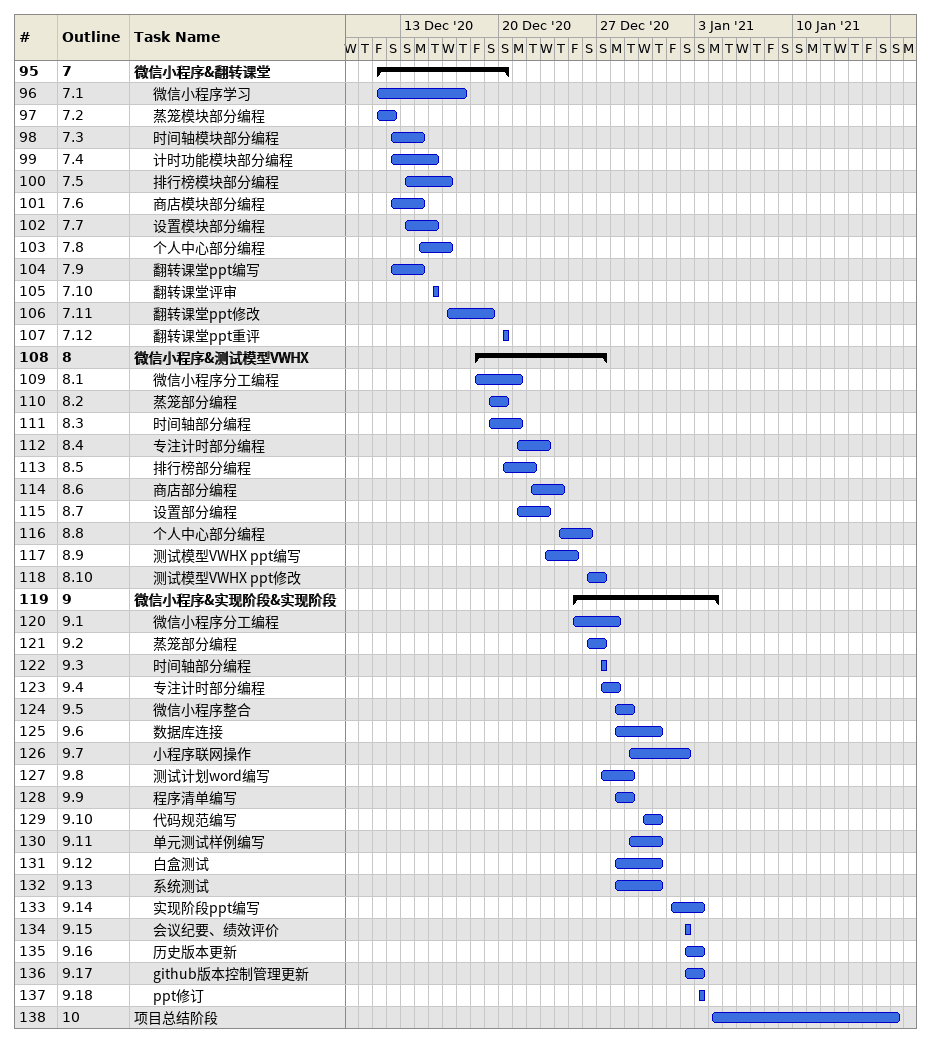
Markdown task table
| ID | WBS | Task | Start | Finish |
|---|---|---|---|---|
| 95 | 7 | **微信小程序&翻转课堂** | 2020-12-11 | 2020-12-20 |
| 96 | 7.1 | 微信小程序学习 | 2020-12-11 | 2020-12-17 |
| 97 | 7.2 | 蒸笼模块部分编程 | 2020-12-11 | 2020-12-12 |
| 98 | 7.3 | 时间轴模块部分编程 | 2020-12-12 | 2020-12-14 |
| 99 | 7.4 | 计时功能模块部分编程 | 2020-12-12 | 2020-12-15 |
| 100 | 7.5 | 排行榜模块部分编程 | 2020-12-13 | 2020-12-16 |
| 101 | 7.6 | 商店模块部分编程 | 2020-12-12 | 2020-12-14 |
| 102 | 7.7 | 设置模块部分编程 | 2020-12-13 | 2020-12-15 |
| 103 | 7.8 | 个人中心部分编程 | 2020-12-14 | 2020-12-16 |
| 104 | 7.9 | 翻转课堂ppt编写 | 2020-12-12 | 2020-12-14 |
| 105 | 7.10 | 翻转课堂评审 | 2020-12-15 | 2020-12-15 |
| 106 | 7.11 | 翻转课堂ppt修改 | 2020-12-16 | 2020-12-19 |
| 107 | 7.12 | 翻转课堂ppt重评 | 2020-12-20 | 2020-12-20 |
| 108 | 8 | **微信小程序&测试模型VWHX** | 2020-12-18 | 2020-12-27 |
| 109 | 8.1 | 微信小程序分工编程 | 2020-12-18 | 2020-12-21 |
| 110 | 8.2 | 蒸笼部分编程 | 2020-12-19 | 2020-12-20 |
| 111 | 8.3 | 时间轴部分编程 | 2020-12-19 | 2020-12-21 |
| 112 | 8.4 | 专注计时部分编程 | 2020-12-21 | 2020-12-23 |
| 113 | 8.5 | 排行榜部分编程 | 2020-12-20 | 2020-12-22 |
| 114 | 8.6 | 商店部分编程 | 2020-12-22 | 2020-12-24 |
| 115 | 8.7 | 设置部分编程 | 2020-12-21 | 2020-12-23 |
| 116 | 8.8 | 个人中心部分编程 | 2020-12-24 | 2020-12-26 |
| 117 | 8.9 | 测试模型VWHX ppt编写 | 2020-12-23 | 2020-12-25 |
| 118 | 8.10 | 测试模型VWHX ppt修改 | 2020-12-26 | 2020-12-27 |
| 119 | 9 | **微信小程序&实现阶段&实现阶段** | 2020-12-25 | 2021-01-04 |
| 120 | 9.1 | 微信小程序分工编程 | 2020-12-25 | 2020-12-28 |
| 121 | 9.2 | 蒸笼部分编程 | 2020-12-26 | 2020-12-27 |
| 122 | 9.3 | 时间轴部分编程 | 2020-12-27 | 2020-12-27 |
| 123 | 9.4 | 专注计时部分编程 | 2020-12-27 | 2020-12-28 |
| 124 | 9.5 | 微信小程序整合 | 2020-12-28 | 2020-12-29 |
| 125 | 9.6 | 数据库连接 | 2020-12-28 | 2020-12-31 |
| 126 | 9.7 | 小程序联网操作 | 2020-12-29 | 2021-01-02 |
| 127 | 9.8 | 测试计划word编写 | 2020-12-27 | 2020-12-29 |
| 128 | 9.9 | 程序清单编写 | 2020-12-28 | 2020-12-29 |
| 129 | 9.10 | 代码规范编写 | 2020-12-30 | 2020-12-31 |
| 130 | 9.11 | 单元测试样例编写 | 2020-12-29 | 2020-12-31 |
| 131 | 9.12 | 白盒测试 | 2020-12-28 | 2020-12-31 |
| 132 | 9.13 | 系统测试 | 2020-12-28 | 2020-12-31 |
| 133 | 9.14 | 实现阶段ppt编写 | 2021-01-01 | 2021-01-03 |
| 134 | 9.15 | 会议纪要、绩效评价 | 2021-01-02 | 2021-01-02 |
| 135 | 9.16 | 历史版本更新 | 2021-01-02 | 2021-01-03 |
| 136 | 9.17 | github版本控制管理更新 | 2021-01-02 | 2021-01-03 |
| 137 | 9.18 | ppt修订 | 2021-01-03 | 2021-01-03 |
| 138 | 10 | 项目总结阶段 | 2021-01-04 | 2021-01-17 |
